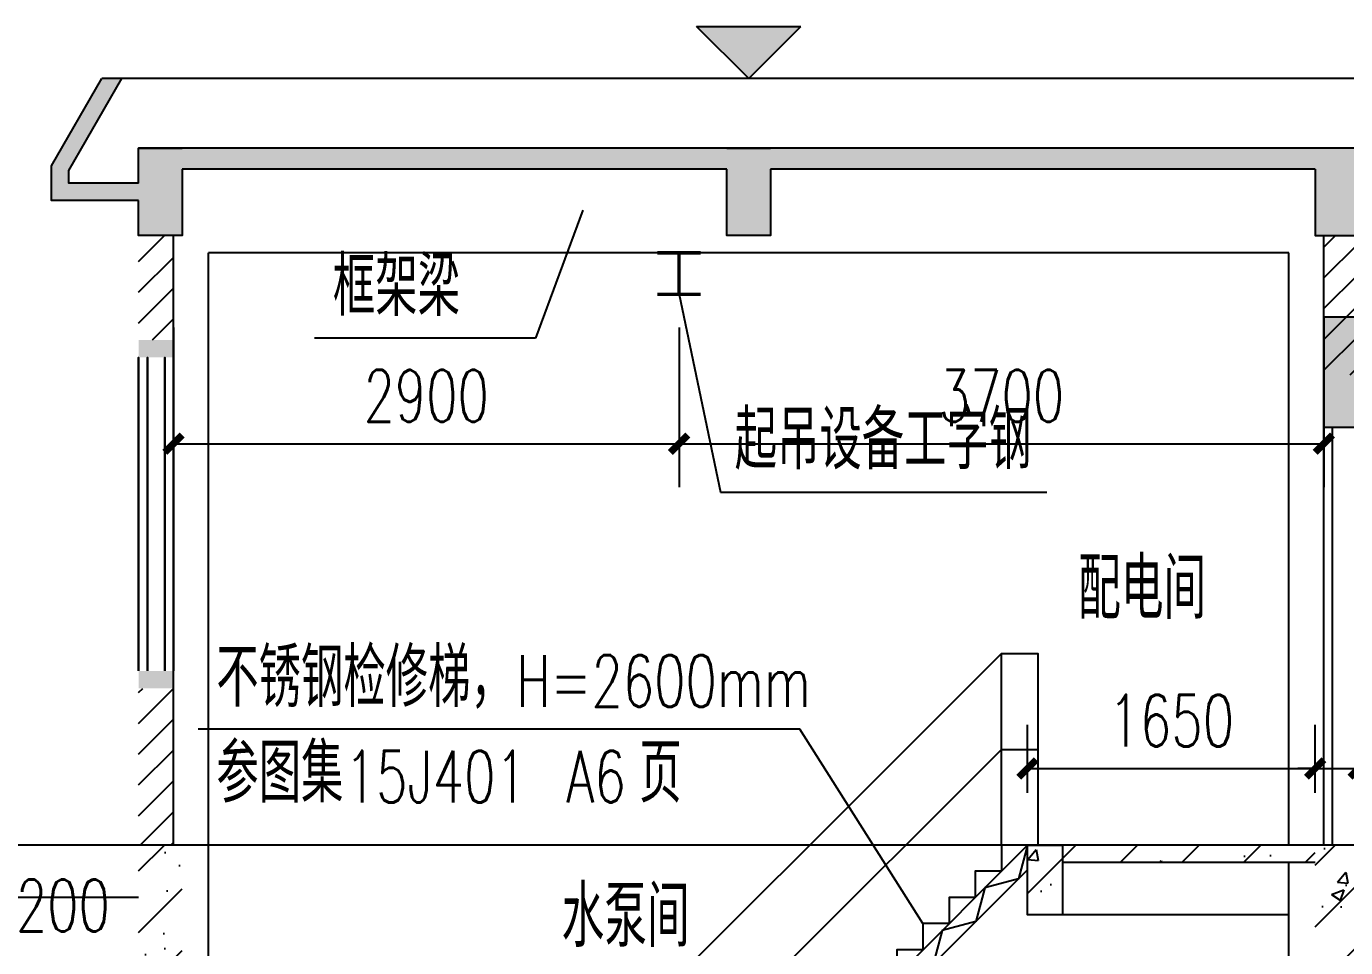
# Model space of a CAD drawing. Header units: millimetres. Extents: x -725 to 2274960, y -506 to 2980382.
# Drawn here: x 2054778 to 2062347, y 2606844 to 2612132 of the extents above; entities that cross this region are included whole.
import ezdxf

# ---------------------------------------------------------------- set-up
doc = ezdxf.new("R2010")
doc.units = ezdxf.units.MM
doc.header["$LTSCALE"] = 1000
doc.linetypes.add('DOTE', pattern=[2.42, 2, -0.2, 0.02, -0.2])
for name, color, linetype in [('02', 1, 'Continuous'), ('4', 1, 'Continuous'), ('DIM_ELEV', 3, 'Continuous'), ('DIM_LEAD', 3, 'Continuous'), ('DOTE', 1, 'DOTE'), ('PUB_DIM', 3, 'Continuous'), ('YHG_文字', 7, 'Continuous'), ('YHJ_剖面_梁板', 4, 'Continuous'), ('YHJ_平面_砖墙', 4, 'Continuous'), ('YHJ_看线', 144, 'Continuous'), ('YHJ_立面_墙线中', 2, 'Continuous'), ('YHJ_门窗细线', 160, 'Continuous'), ('附属构件', 6, 'Continuous')]:
    doc.layers.add(name, color=color, linetype=linetype)
doc.styles.add('_TCH_DIM', font='SIMPLEX', dxfattribs={"bigfont": 'GBCBIG'})
doc.styles.add('_TCH_DIM_T3', font='SIMPLEX', dxfattribs={"width": 0.705882, "bigfont": 'GBCBIG'})
doc.styles.add('TSSD_Rein', font='tssdeng.shx', dxfattribs={"width": 0.7, "bigfont": 'hztxt.shx'})
doc.dimstyles.new('_TCH_ARCH&&100', dxfattribs={"dimtxt": 297.5, "dimasz": 100, "dimexe": 250, "dimexo": 300, "dimgap": 126.25, "dimtad": 1, "dimdec": 0, "dimzin": 0, "dimdsep": 46, "dimtxsty": '_TCH_DIM_T3', "dimblk": 'ARCHTICK', "dimcen": 0.09, "dimclrt": 7, "dimazin": 2, "dimtfac": 1, "dimtdec": 0, "dimtix": 1, "dimtmove": 2, "dimatfit": 3, "dimfxl": 75, "dimtolj": 1, "dimtzin": 0, "dimarcsym": 0})

# ---------------------------------------------------------------- blocks, each defined once
blk = doc.blocks.new('HGSDHGADGASDGASFGADG')
at = {"layer": '4', "color": 14}
for p, q in [((592480.8, 10604.9), (594680.8, 8404.9)), ((592480.8, 10463.5), (594539.4, 8404.9)), ((594980.8, 8104.9), (595080.8, 8004.9))]:
    blk.add_line(p, q, dxfattribs=at)
for points in [[(592480.8, 10604.9), (592630.8, 10604.9), (592630.8, 10454.9)], [(592480.8, 10604.9), (592532.6, 10411.7), (592725.7, 10360), (592777.5, 10166.8), (592970.7, 10115), (593022.5, 9921.8), (593215.6, 9870.1), (593267.4, 9676.9), (593460.6, 9625.1), (593512.4, 9431.9), (593705.5, 9380.2), (593757.3, 9187), (593950.5, 9135.2), (594002.3, 8942), (594195.4, 8890.3), (594247.2, 8697.1), (594440.4, 8645.3), (594492.2, 8452.1), (594679.1, 8402)], [(592630.8, 10454.9), (592780.8, 10454.9), (592780.8, 10304.9)], [(592780.8, 10304.9), (592930.8, 10304.9), (592930.8, 10154.9)], [(592930.8, 10154.9), (593080.8, 10154.9), (593080.8, 10004.9)], [(593080.8, 10004.9), (593230.8, 10004.9), (593230.8, 9854.9)], [(593230.8, 9854.9), (593380.8, 9854.9), (593380.8, 9704.9)], [(593380.8, 9704.9), (593530.8, 9704.9), (593530.8, 9554.9)], [(593530.8, 9554.9), (593680.8, 9554.9), (593680.8, 9404.9)], [(593680.8, 9404.9), (593830.8, 9404.9), (593830.8, 9254.9)], [(593830.8, 9254.9), (593980.8, 9254.9), (593980.8, 9104.9)], [(593980.8, 9104.9), (594130.8, 9104.9), (594130.8, 8954.9)], [(594130.8, 8954.9), (594280.8, 8954.9), (594280.8, 8804.9)], [(594280.8, 8804.9), (594430.8, 8804.9), (594430.8, 8654.9)], [(594430.8, 8654.9), (594580.8, 8654.9), (594580.8, 8504.9)], [(594580.8, 8504.9), (594730.8, 8504.9), (594730.8, 8404.9)], [(594980.8, 8204.9), (595030.8, 8204.9), (595030.8, 8054.9)], [(595030.8, 8054.9), (595080.8, 8054.9)]]:
    blk.add_lwpolyline(points, dxfattribs=at)
blk = doc.blocks.new('_ArchTick')
at = {"color": 0, "linetype": 'ByBlock', "const_width": 0.4}
blk.add_lwpolyline([(-0.5, -0.5), (0.5, 0.5)], dxfattribs=at)
blk = doc.blocks.new('*D88')
at = {"layer": 'Defpoints', "color": 0, "transparency": 16777216}
for p in [(2062422.3, 2607872.5), (2062172.3, 2607432.5), (2062422.3, 2607432.5)]:
    blk.add_point(p, dxfattribs=at)
at = {"layer": 'PUB_DIM', "color": 0, "lineweight": -2, "transparency": 16777216}
for p, q in [((2062172.3, 2607732.5), (2062172.3, 2608122.5)), ((2062422.3, 2607732.5), (2062422.3, 2608122.5)), ((2062172.3, 2607872.5), (2062072.3, 2607872.5)), ((2062172.3, 2607872.5), (2062422.3, 2607872.5)), ((2062422.3, 2607872.5), (2062522.3, 2607872.5))]:
    blk.add_line(p, q, dxfattribs=at)
at = {"layer": 'PUB_DIM', "color": 0, "lineweight": -2, "transparency": 16777216, "xscale": 100, "yscale": 100, "zscale": 100}
blk.add_blockref('_ArchTick', (2062172.3, 2607872.5), dxfattribs=at)
at = {"layer": 'PUB_DIM', "color": 0, "lineweight": -2, "transparency": 16777216, "xscale": 100, "yscale": 100, "zscale": 100, "rotation": 180}
blk.add_blockref('_ArchTick', (2062422.3, 2607872.5), dxfattribs=at)
at = {"layer": 'PUB_DIM', "color": 7, "transparency": 16777216, "insert": (2062739.7, 2608147.5), "char_height": 297.5, "attachment_point": 5, "style": '_TCH_DIM_T3'}
blk.add_mtext('\\A1;250', dxfattribs=at)
blk = doc.blocks.new('*D89')
at = {"layer": 'Defpoints', "color": 0, "transparency": 16777216}
for p in [(2062172.3, 2607872.5), (2060522.3, 2607432.5), (2062172.3, 2607432.5)]:
    blk.add_point(p, dxfattribs=at)
at = {"layer": 'PUB_DIM', "color": 0, "lineweight": -2, "transparency": 16777216}
for p, q in [((2060522.3, 2607732.5), (2060522.3, 2608122.5)), ((2062172.3, 2607732.5), (2062172.3, 2608122.5)), ((2060522.3, 2607872.5), (2062172.3, 2607872.5))]:
    blk.add_line(p, q, dxfattribs=at)
at = {"layer": 'PUB_DIM', "color": 0, "lineweight": -2, "transparency": 16777216, "xscale": 100, "yscale": 100, "zscale": 100, "rotation": 180}
blk.add_blockref('_ArchTick', (2060522.3, 2607872.5), dxfattribs=at)
at = {"layer": 'PUB_DIM', "color": 0, "lineweight": -2, "transparency": 16777216, "xscale": 100, "yscale": 100, "zscale": 100}
blk.add_blockref('_ArchTick', (2062172.3, 2607872.5), dxfattribs=at)
at = {"layer": 'PUB_DIM', "color": 7, "transparency": 16777216, "insert": (2061347.3, 2608147.5), "char_height": 297.5, "attachment_point": 5, "style": '_TCH_DIM_T3'}
blk.add_mtext('\\A1;1650', dxfattribs=at)
blk = doc.blocks.new('*D98')
at = {"layer": 'Defpoints', "color": 0, "transparency": 16777216}
for p in [(2055622.3, 2610704.9), (2058522.6, 2610704.9), (2058522.6, 2609736.8)]:
    blk.add_point(p, dxfattribs=at)
at = {"layer": 'PUB_DIM', "color": 0, "lineweight": -2, "transparency": 16777216}
for p, q in [((2055622.3, 2610404.9), (2055622.3, 2609486.8)), ((2058522.6, 2610404.9), (2058522.6, 2609486.8)), ((2055622.3, 2609736.8), (2058522.6, 2609736.8))]:
    blk.add_line(p, q, dxfattribs=at)
at = {"layer": 'PUB_DIM', "color": 0, "lineweight": -2, "transparency": 16777216, "xscale": 100, "yscale": 100, "zscale": 100, "rotation": 180}
blk.add_blockref('_ArchTick', (2055622.3, 2609736.8), dxfattribs=at)
at = {"layer": 'PUB_DIM', "color": 0, "lineweight": -2, "transparency": 16777216, "xscale": 100, "yscale": 100, "zscale": 100}
blk.add_blockref('_ArchTick', (2058522.6, 2609736.8), dxfattribs=at)
at = {"layer": 'PUB_DIM', "color": 7, "transparency": 16777216, "insert": (2057072.4, 2610011.8), "char_height": 297.5, "attachment_point": 5, "style": '_TCH_DIM_T3'}
blk.add_mtext('\\A1;2900', dxfattribs=at)
blk = doc.blocks.new('*D99')
at = {"layer": 'Defpoints', "color": 0, "transparency": 16777216}
for p in [(2058522.6, 2610704.9), (2062222.3, 2610704.9), (2062222.3, 2609736.8)]:
    blk.add_point(p, dxfattribs=at)
at = {"layer": 'PUB_DIM', "color": 0, "lineweight": -2, "transparency": 16777216}
for p, q in [((2058522.6, 2610404.9), (2058522.6, 2609486.8)), ((2062222.3, 2610404.9), (2062222.3, 2609486.8)), ((2058522.6, 2609736.8), (2062222.3, 2609736.8))]:
    blk.add_line(p, q, dxfattribs=at)
at = {"layer": 'PUB_DIM', "color": 0, "lineweight": -2, "transparency": 16777216, "xscale": 100, "yscale": 100, "zscale": 100, "rotation": 180}
blk.add_blockref('_ArchTick', (2058522.6, 2609736.8), dxfattribs=at)
at = {"layer": 'PUB_DIM', "color": 0, "lineweight": -2, "transparency": 16777216, "xscale": 100, "yscale": 100, "zscale": 100}
blk.add_blockref('_ArchTick', (2062222.3, 2609736.8), dxfattribs=at)
at = {"layer": 'PUB_DIM', "color": 7, "transparency": 16777216, "insert": (2060372.4, 2610011.8), "char_height": 297.5, "attachment_point": 5, "style": '_TCH_DIM_T3'}
blk.add_mtext('\\A1;3700', dxfattribs=at)

msp = doc.modelspace()

# ---------------------------------------------------------------- hatches: boundary and pattern name
h = msp.add_hatch()
h.set_pattern_fill('钢筋混凝土', color=8, scale=100)
h.set_pattern_definition([(45, (-43806.39, 0), (-176.776695, 176.776695), []), (50, (-43806.4, 0), (717.26018, -62.75213), [75, -825]), (355, (-43806.4, 0), (-138.75133, 752.19213), [60, -660]), (100.4514, (-43746.6, -5.2), (578.50938, 689.43954), [63.74019, -701.14211]), (46.1842, (-43806.4, 200), (1067.24105, -165.51901), [112.5, -1237.5]), (96.6356, (-43717.4, 186.2), (934.6627, 974.11787), [95.6103, -1051.713]), (351.1842, (-43806.4, 200), (934.66195, 974.1186), [90, -990]), (21, (-43706.4, 150), (596.90705, -402.61889), [75, -825]), (326, (-43706.4, 150), (243.31533, 725.15005), [60, -660]), (71.4514, (-43656.64, 116.45), (840.22263, 322.5305), [63.74019, -701.14211]), (37.5, (-43806.39, 0), (12.159855, 332.893854), [0, -652, 0, -670, 0, -662.5]), (7.5, (-43806.4, 0), (263.069537, 394.41171), [0, -382, 0, -637, 0, -252.5]), (327.5, (-44029.39, 0), (533.822436, -22.554872), [0, -250, 0, -780, 0, -1035]), (317.5, (-44129.4, 0), (583.18617, 100.10498), [0, -325, 0, -518, 0, -735])])
h.paths.add_polyline_path([(2055522.285, 2605186.621), (2055672.285, 2605186.621), (2055672.285, 2604832.4594), (2062172.285, 2604832.4594), (2062172.285, 2607432.4594), (2062322.285, 2607432.4594), (2062322.285, 2604332.4594), (2055522.285, 2604332.4594)])
h.paths.add_polyline_path([(2062322.285, 2607432.4594), (2062422.285, 2607432.4594), (2062422.285, 2604832.4594), (2062722.285, 2604832.4594), (2062722.285, 2604332.4594), (2062322.285, 2604332.4594)])
h.paths.add_polyline_path([(2055122.285, 2604832.4594), (2055422.285, 2604832.4594), (2055422.285, 2605186.621), (2055522.285, 2605186.621), (2055522.285, 2604332.4594), (2055122.285, 2604332.4594)])
h.paths.add_polyline_path([(2055522.285, 2607432.4594), (2055672.285, 2607432.4594), (2055672.285, 2605738.331), (2055522.285, 2605738.331)])
h.paths.add_polyline_path([(2055422.285, 2607432.4594), (2055522.285, 2607432.4594), (2055522.285, 2605738.331), (2055422.285, 2605738.331)])
h = msp.add_hatch()
h.set_pattern_fill('钢筋混凝土', color=8, scale=100)
h.set_pattern_definition([(45, (-1806.39, 0), (-176.776695, 176.776695), []), (50, (-1806.4, 0), (717.26018, -62.75213), [75, -825]), (355, (-1806.4, 0), (-138.75133, 752.19213), [60, -660]), (100.4514, (-1746.6, -5.2), (578.50938, 689.43954), [63.74019, -701.14211]), (46.1842, (-1806.4, 200), (1067.24105, -165.51901), [112.5, -1237.5]), (96.6356, (-1717.4, 186.2), (934.6627, 974.11787), [95.6103, -1051.713]), (351.1842, (-1806.4, 200), (934.66195, 974.1186), [90, -990]), (21, (-1706.4, 150), (596.90705, -402.61889), [75, -825]), (326, (-1706.4, 150), (243.31533, 725.15005), [60, -660]), (71.4514, (-1656.64, 116.45), (840.22263, 322.5305), [63.74019, -701.14211]), (37.5, (-1806.39, 0), (12.159855, 332.893854), [0, -652, 0, -670, 0, -662.5]), (7.5, (-1806.4, 0), (263.069537, 394.41171), [0, -382, 0, -637, 0, -252.5]), (327.5, (-2029.39, 0), (533.822436, -22.554872), [0, -250, 0, -780, 0, -1035]), (317.5, (-2129.4, 0), (583.18617, 100.10498), [0, -325, 0, -518, 0, -735])])
h.paths.add_polyline_path([(2060722.285, 2607432.4594), (2062172.285, 2607432.4594), (2062172.285, 2607332.4594), (2060722.285, 2607332.4594)])
h.paths.add_polyline_path([(2060522.285, 2607432.4594), (2060722.285, 2607432.4594), (2060722.285, 2607032.4594), (2060522.285, 2607032.4594)])
at = {"layer": 'DIM_ELEV'}
msp.add_hatch(color=256, dxfattribs=at).paths.add_polyline_path([(2058922.285, 2611832.4594), (2058622.285, 2612132.4594), (2059222.285, 2612132.4594)])
at = {"layer": 'YHJ_平面_砖墙'}
h = msp.add_hatch(color=8, dxfattribs=at)
h.dxf.hatch_style = 1
h.paths.add_polyline_path([(2062518.1398, 2611832.4594), (2062633.6099, 2611832.4594), (2062864.55, 2611432.4594), (2062749.0799, 2611432.4594)])
h.paths.add_polyline_path([(2062422.285, 2611232.4594), (2062822.285, 2611232.4594), (2062822.285, 2611305.6645), (2062749.0799, 2611432.4594), (2062864.55, 2611432.4594), (2062922.285, 2611332.4594), (2062922.285, 2611132.4594), (2062422.285, 2611132.4594)])
h.paths.add_polyline_path([(2062322.285, 2611432.4594), (2062422.285, 2611432.4594), (2062422.285, 2610932.4594), (2062322.285, 2610932.4594)])
h.paths.add_polyline_path([(2058797.285, 2611312.4594), (2055672.285, 2611312.4594), (2055672.285, 2610932.4594), (2055522.285, 2610932.4594), (2055522.285, 2611432.4594), (2055672.285, 2611432.4594), (2062322.285, 2611432.4594), (2062322.285, 2610932.4594), (2062172.285, 2610932.4594), (2062172.285, 2611312.4594), (2059047.285, 2611312.4594), (2059047.285, 2610932.4594), (2058797.285, 2610932.4594)])
h.paths.add_polyline_path([(2054922.285, 2611332.4594), (2054980.02, 2611432.4594), (2055095.4901, 2611432.4594), (2055022.285, 2611305.6645), (2055022.285, 2611232.4594), (2055422.285, 2611232.4594), (2055422.285, 2611432.4594), (2055522.285, 2611432.4594), (2055522.285, 2610932.4594), (2055422.285, 2610932.4594), (2055422.285, 2611132.4594), (2054922.285, 2611132.4594)])
h.paths.add_polyline_path([(2055210.9601, 2611832.4594), (2055326.4302, 2611832.4594), (2055095.4901, 2611432.4594), (2054980.02, 2611432.4594)])
h = msp.add_hatch(dxfattribs=at)
h.set_pattern_fill('普通砖', color=8, scale=50)
h.set_pattern_definition([(45, (1453950.3, 2596917.3), (-88.388383, 88.388383), [])])
h.paths.add_polyline_path([(2062322.285, 2610932.4594), (2062422.285, 2610932.4594), (2062422.285, 2610132.4594), (2062322.285, 2610132.4594)])
h.paths.add_polyline_path([(2062222.285, 2610932.4594), (2062322.285, 2610932.4594), (2062322.285, 2610132.4594), (2062222.285, 2610132.4594)])
h.paths.add_polyline_path([(2055522.285, 2610932.4594), (2055622.285, 2610932.4594), (2055622.285, 2610332.4594), (2055522.285, 2610332.4594)])
h.paths.add_polyline_path([(2055422.285, 2610932.4594), (2055522.285, 2610932.4594), (2055522.285, 2610332.4594), (2055422.285, 2610332.4594)])
h.paths.add_polyline_path([(2055522.285, 2608332.4594), (2055622.285, 2608332.4594), (2055622.285, 2607432.4594), (2055522.285, 2607432.4594)])
h.paths.add_polyline_path([(2055422.285, 2608332.4594), (2055522.285, 2608332.4594), (2055522.285, 2607432.4594), (2055422.285, 2607432.4594)])
h = msp.add_hatch(color=8, dxfattribs=at)
h.dxf.hatch_style = 1
h.paths.add_polyline_path([(2055522.285, 2608432.4594), (2055622.285, 2608432.4594), (2055622.285, 2608332.4594), (2055522.285, 2608332.4594)])
h.paths.add_polyline_path([(2055422.285, 2608432.4594), (2055522.285, 2608432.4594), (2055522.285, 2608332.4594), (2055422.285, 2608332.4594)])
h.paths.add_polyline_path([(2055522.285, 2610332.4594), (2055622.285, 2610332.4594), (2055622.285, 2610232.4594), (2055522.285, 2610232.4594)])
h.paths.add_polyline_path([(2055422.285, 2610332.4594), (2055522.285, 2610332.4594), (2055522.285, 2610232.4594), (2055422.285, 2610232.4594)])
at = {"layer": 'YHJ_立面_墙线中'}
h = msp.add_hatch(color=8, dxfattribs=at)
h.dxf.hatch_style = 1
h.paths.add_polyline_path([(2062322.285, 2610462.4252), (2062222.285, 2610462.4252), (2062222.285, 2609832.4594), (2062322.285, 2609832.4594)])
h.paths.add_polyline_path([(2062422.285, 2610462.4252), (2062322.285, 2610462.4252), (2062322.285, 2609832.4594), (2062422.285, 2609832.4594)])
h.paths.add_polyline_path([(2062422.285, 2610462.4252), (2062422.285, 2610354.7229), (2063353.0102, 2609982.4594), (2062422.285, 2609982.4594), (2062422.285, 2609832.4594), (2063522.285, 2609832.4594), (2063522.285, 2609932.4594), (2063622.285, 2609932.4594), (2063622.285, 2609982.4594)])

# ---------------------------------------------------------------- linework, layer by layer
at = {"layer": '02', "const_width": 20}
for points in [[(2058646.8251, 2610832.4594), (2058398.356, 2610832.4594)], [(2058522.5906, 2610832.4594), (2058522.5906, 2610593.8828)], [(2058646.8251, 2610593.8828), (2058398.356, 2610593.8828)]]:
    msp.add_lwpolyline(points, dxfattribs=at)
at = {"layer": 'DIM_ELEV'}
for p, q in [((2058922.285, 2611832.4594), (2058622.285, 2612132.4594)), ((2058622.285, 2612132.4594), (2059222.285, 2612132.4594)), ((2058922.285, 2611832.4594), (2059222.285, 2612132.4594))]:
    msp.add_line(p, q, dxfattribs=at)
msp.add_lwpolyline([(2055422.285, 2607132.4594), (2052952.285, 2607132.4594)], dxfattribs=at)
at = {"layer": 'DIM_LEAD'}
for p, q in [((2057969.8309, 2611077.2823), (2057699.1489, 2610343.5045)), ((2058522.5906, 2610593.8828), (2058760.9273, 2609459.3659)), ((2057699.1489, 2610343.5045), (2056432.002, 2610343.5045)), ((2058760.9273, 2609459.3659), (2060633.7209, 2609459.3659)), ((2059216.5669, 2608098.8178), (2055762.7948, 2608098.8178)), ((2059922.285, 2606982.4594), (2059216.5669, 2608098.8178))]:
    msp.add_line(p, q, dxfattribs=at)
at = {"layer": 'DOTE', "linetype": 'DOTE'}
msp.add_line((2063322.285, 2607432.4594), (2054522.285, 2607432.4594), dxfattribs=at)
at = {"layer": 'YHJ_剖面_梁板'}
for p, q in [((2062422.285, 2611432.4594), (2055422.285, 2611432.4594)), ((2058797.285, 2611312.4594), (2055672.285, 2611312.4594)), ((2062172.285, 2611312.4594), (2059047.285, 2611312.4594)), ((2055622.285, 2607432.4594), (2055622.285, 2610932.4594)), ((2062222.285, 2607432.4594), (2062222.285, 2610932.4594))]:
    msp.add_line(p, q, dxfattribs=at)
at = {"layer": 'YHJ_剖面_梁板', "const_width": 0.0000001}
for points in [[(2055422.285, 2611132.4594), (2054922.285, 2611132.4594), (2054922.285, 2611332.4594), (2055210.9601, 2611832.4594)], [(2055422.285, 2604832.4594), (2055422.285, 2611132.4594)], [(2055672.285, 2607432.4594), (2055672.285, 2604832.4594)], [(2062422.285, 2607432.4594), (2060522.285, 2607432.4594)], [(2062172.285, 2607432.4594), (2062172.285, 2604832.4594)]]:
    msp.add_lwpolyline(points, dxfattribs=at)
at = {"layer": 'YHJ_剖面_梁板'}
for points in [[(2055422.285, 2611132.4594), (2054922.285, 2611132.4594), (2054922.285, 2611332.4594), (2055210.9601, 2611832.4594)], [(2055422.285, 2611232.4594), (2055022.285, 2611232.4594), (2055022.285, 2611305.6645), (2055326.4302, 2611832.4594)], [(2055326.4302, 2611832.4594), (2055210.9601, 2611832.4594)], [(2055422.285, 2611232.4594), (2055422.285, 2611432.4594), (2055672.285, 2611432.4594)], [(2058797.285, 2611432.4594), (2059047.285, 2611432.4594)], [(2062172.285, 2611312.4594), (2062172.285, 2610932.4594), (2062422.285, 2610932.4594), (2062422.285, 2611432.4594), (2062172.285, 2611432.4594)], [(2055672.285, 2611312.4594), (2055672.285, 2610932.4594), (2055422.285, 2610932.4594), (2055422.285, 2611132.4594)], [(2059047.285, 2611312.4594), (2059047.285, 2610932.4594), (2058797.285, 2610932.4594), (2058797.285, 2611312.4594)]]:
    msp.add_lwpolyline(points, dxfattribs=at)
msp.add_lwpolyline([(2062222.285, 2610462.4252), (2062222.285, 2609832.4594), (2062422.285, 2609832.4594), (2062422.285, 2610462.4252)], close=True, dxfattribs=at)
at = {"layer": 'YHJ_剖面_梁板', "const_width": 0.0000001}
for points in [[(2055622.285, 2610232.4594), (2055422.285, 2610232.4594), (2055422.285, 2610332.4594), (2055622.285, 2610332.4594)], [(2055622.285, 2608332.4594), (2055422.285, 2608332.4594), (2055422.285, 2608432.4594), (2055622.285, 2608432.4594)]]:
    msp.add_lwpolyline(points, close=True, dxfattribs=at)
at = {"layer": 'YHJ_平面_砖墙'}
for points in [[(2060522.285, 2607432.4594), (2055422.285, 2607432.4594)], [(2062322.285, 2607432.4594), (2060522.285, 2607432.4594)], [(2060522.285, 2607032.4594), (2060522.285, 2607432.4594)], [(2062172.285, 2607332.4594), (2060722.285, 2607332.4594)]]:
    msp.add_lwpolyline(points, dxfattribs=at)
msp.add_lwpolyline([(2060522.285, 2607432.4594), (2060722.285, 2607432.4594), (2060722.285, 2607032.4594), (2060522.285, 2607032.4594)], close=True, dxfattribs=at)
at = {"layer": 'YHJ_看线'}
for p, q in [((2062518.1398, 2611832.4594), (2055326.4302, 2611832.4594)), ((2055822.285, 2604832.4594), (2055822.285, 2610832.4594)), ((2062022.285, 2607432.4594), (2062022.285, 2610832.4594)), ((2062022.285, 2604832.4594), (2062022.285, 2607332.4594))]:
    msp.add_line(p, q, dxfattribs=at)
for points in [[(2062022.285, 2610832.4594), (2055822.285, 2610832.4594)], [(2062022.285, 2607032.4594), (2060522.285, 2607032.4594)]]:
    msp.add_lwpolyline(points, dxfattribs=at)
at = {"layer": 'YHJ_门窗细线'}
for p, q in [((2062222.285, 2607432.4594), (2062222.285, 2609832.4594)), ((2062272.285, 2607432.4594), (2062272.285, 2609832.4594))]:
    msp.add_line(p, q, dxfattribs=at)
for points in [[(2055422.285, 2608432.4594), (2055422.285, 2608432.4594), (2055422.285, 2610232.4594), (2055422.285, 2610232.4594)], [(2055472.285, 2608432.4594), (2055472.285, 2608432.4594), (2055472.285, 2610232.4594), (2055472.285, 2610232.4594)], [(2055572.285, 2608432.4594), (2055572.285, 2608432.4594), (2055572.285, 2610232.4594), (2055572.285, 2610232.4594)], [(2055622.285, 2608432.4594), (2055622.285, 2608432.4594), (2055622.285, 2610232.4594), (2055622.285, 2610232.4594)]]:
    msp.add_lwpolyline(points, close=True, dxfattribs=at)
at = {"layer": '附属构件'}
for points in [[(2060372.285, 2608532.4594), (2057822.285, 2605982.4594)], [(2060372.285, 2607432.4594), (2060372.285, 2608532.4594)], [(2060372.285, 2608532.4594), (2060582.285, 2608532.4594), (2060582.285, 2607432.4594)], [(2060372.285, 2607982.4594), (2057822.285, 2605432.4594)], [(2060372.285, 2607982.4594), (2060582.285, 2607982.4594)]]:
    msp.add_lwpolyline(points, dxfattribs=at)

# ---------------------------------------------------------------- block references
at = {"layer": 'YHJ_平面_砖墙', "xscale": -1}
msp.add_blockref('HGSDHGADGASDGASFGADG', (2653003.0806, 2596827.549), dxfattribs=at)

# ---------------------------------------------------------------- texts
at = {"layer": 'DIM_ELEV', "color": 7, "style": '_TCH_DIM', "width": 0.705882}
msp.add_text('227.200', height=297.5, dxfattribs=at).set_placement((2054087.6172, 2606937.4594))
at = {"layer": 'DIM_LEAD', "color": 7, "style": '_TCH_DIM'}
for s, height, p in [('框架梁', 337.58865, (2056537.002, 2610470.8449)), ('起吊设备工字钢', 337.58865, (2058842.0188, 2609590.4297)), ('不锈钢检修梯，', 337.58865, (2055867.7948, 2608226.1582)), ('参图集', 337.58865, (2055867.7948, 2607677.3284)), ('页', 337.5887, (2058295.0288, 2607677.3284))]:
    msp.add_text(s, height=height, dxfattribs=at).set_placement(p)
at = {"layer": 'DIM_LEAD', "color": 7, "style": '_TCH_DIM', "width": 0.705882}
for s, p in [('H=2600mm', (2057588.0076, 2608226.1582)), ('15J401', (2056605.0288, 2607677.3284)), ('A6', (2057875.0288, 2607677.3284))]:
    msp.add_text(s, height=297.5, dxfattribs=at).set_placement(p)
at = {"layer": 'YHG_文字', "style": 'TSSD_Rein', "width": 0.7}
for s, p in [('配电间', (2060812.3699, 2608731.3666)), ('水泵间', (2057848.8364, 2606848.817))]:
    msp.add_text(s, height=350, dxfattribs=at).set_placement(p)

# ---------------------------------------------------------------- dimensions: what is measured, and where the dimension line sits
at = {"layer": 'PUB_DIM'}
for p1, p2, distance, picture, middle in [((2055622.285, 2610704.9358), (2058522.5906, 2610704.9358), -968.1826, '*D98', (2057072.4378, 2610011.7532)), ((2058522.5906, 2610704.9358), (2062222.285, 2610704.9358), -968.1826, '*D99', (2060372.4378, 2610011.7532)), ((2060522.285, 2607432.4594), (2062172.285, 2607432.4594), 440.0572, '*D89', (2061347.285, 2608147.5166))]:
    dim = msp.add_aligned_dim(p1=p1, p2=p2, distance=distance, dimstyle='_TCH_ARCH&&100', dxfattribs=at)
    dim.commit()
    dim.dimension.update_dxf_attribs({"geometry": picture, "text_midpoint": middle})
dim = msp.add_linear_dim(base=(2062422.285, 2607872.5166), p1=(2062172.285, 2607432.4594), p2=(2062422.285, 2607432.4594), angle=0, dimstyle='_TCH_ARCH&&100', dxfattribs=at)
dim.commit()
dim.dimension.update_dxf_attribs({"geometry": '*D88', "text_midpoint": (2062739.7404, 2608147.5166), "dimtype": 161})

doc.saveas('drawing.dxf')
